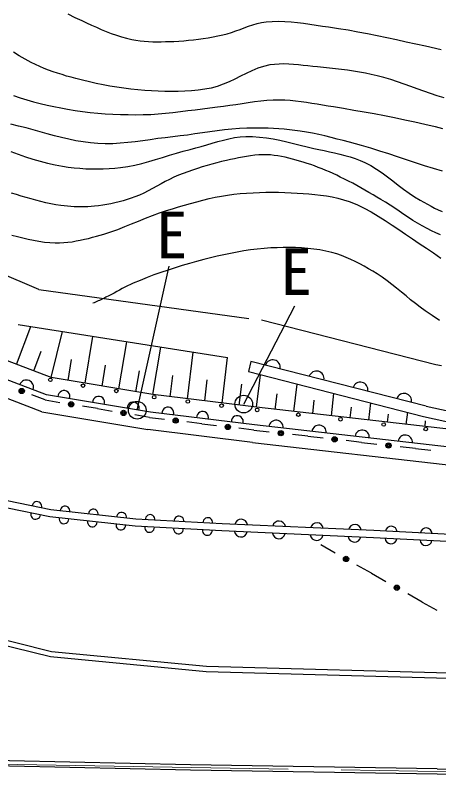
# Model space of a CAD drawing. Units: millimetres, scale not verified. Extents: x 40000 to 423008634, y 20000 to 333183309.
# Drawn here: x 397189 to 409160, y 281002 to 302952 of the extents above; entities that cross this region are included whole.
import ezdxf
from ezdxf.enums import TextEntityAlignment as Align

# ---------------------------------------------------------------- set-up
doc = ezdxf.new("R2010")
doc.units = ezdxf.units.MM
doc.header["$LTSCALE"] = 1000
doc.linetypes.add('CHAIN', pattern=[18.5, 12, -1.5, 3.5, -1.5])
doc.linetypes.add('DASHED', pattern=[7.5, 6, -1.5])
for name, color, linetype, lineweight in [('M-BGD', 7, 'Continuous', 25), ('M-BGD-EXST', 7, 'Continuous', 25), ('M-BMK', 2, 'CHAIN', 13), ('M-STR-STRC', 7, 'Continuous', 25)]:
    doc.layers.add(name, color=color, linetype=linetype, lineweight=lineweight)
doc.styles.add('ＭＳ ゴシック', font='')
doc.styles.get('ＭＳ ゴシック').set_extended_font_data('MS Gothic')

msp = doc.modelspace()

# ---------------------------------------------------------------- linework, layer by layer
at = {"layer": 'M-BGD', "linetype": 'DASHED'}
for p, q in [((397852, 295203), (391777, 297799)), ((391275, 296544), (397260, 294213)), ((397852, 295203), (404150, 294332)), ((397260, 294213), (403854, 293169))]:
    msp.add_line(p, q, dxfattribs=at)
at = {"layer": 'M-BGD'}
for p, q in [((397934, 291740), (389946, 294780)), ((397215, 293083), (397623, 294155)), ((398196, 292710), (398521, 294013)), ((399157, 292550), (399378, 293877)), ((400117, 292389), (400340, 293725)), ((401077, 292229), (401302, 293573)), ((397706, 292897), (397919, 293457)), ((402056, 292109), (402216, 293428)), ((403034, 291990), (403190, 293274)), ((398677, 292630), (398775, 293222)), ((399637, 292469), (399736, 293061)), ((403854, 293169), (403780, 292878)), ((408808, 291906), (403854, 293169)), ((400597, 292309), (400696, 292901)), ((401566, 292169), (401639, 292765)), ((402545, 292050), (402617, 292645)), ((404012, 291871), (404124, 292790)), ((403523, 291930), (403596, 292526)), ((405071, 291750), (405160, 292526)), ((398026, 292079), (397648, 292223)), ((404542, 291810), (404592, 292255)), ((406131, 291629), (406203, 292261)), ((398026, 292079), (398448, 292009)), ((405601, 291689), (405644, 292069)), ((407190, 291508), (407246, 291995)), ((397934, 291740), (400934, 291239)), ((399505, 291832), (399082, 291903)), ((399505, 291832), (399928, 291762)), ((406660, 291568), (406696, 291877)), ((408250, 291387), (408289, 291729)), ((408808, 291906), (416310, 290259)), ((400984, 291585), (400562, 291656)), ((400984, 291585), (401406, 291534)), ((407720, 291447), (407746, 291680)), ((402460, 291405), (402038, 291457)), ((402460, 291405), (402882, 291354)), ((408779, 291326), (408797, 291486)), ((403895, 290878), (400934, 291239)), ((403936, 291225), (403514, 291277)), ((403936, 291225), (404371, 291176)), ((405460, 291051), (405024, 291101)), ((403895, 290878), (415932, 289503)), ((405460, 291051), (405895, 291002)), ((406983, 290877), (406548, 290927)), ((406983, 290877), (407419, 290828)), ((408507, 290703), (408072, 290753)), ((408507, 290703), (408943, 290653)), ((398190, 288970), (395807, 289457)), ((400590, 288704), (398190, 288970)), ((403039, 288576), (400590, 288704)), ((407328, 288381), (403039, 288576)), ((415258, 287983), (407328, 288381)), ((405827, 287988), (406237, 287755)), ((407264, 287174), (406853, 287407)), ((407264, 287174), (407674, 286942)), ((408701, 286361), (408290, 286593)), ((408701, 286361), (409111, 286128))]:
    msp.add_line(p, q, dxfattribs=at)
for points in [[(398674, 302997), (398868, 302901), (399062, 302809), (399200, 302745), (399338, 302681), (399477, 302619), (399617, 302558), (399758, 302500), (399900, 302445), (400043, 302394), (400187, 302349), (400333, 302308), (400481, 302274), (400598, 302253), (400716, 302237), (400835, 302225), (400954, 302217), (401073, 302212), (401193, 302210), (401313, 302211), (401433, 302213), (401552, 302217), (401672, 302222), (401811, 302229), (401950, 302239), (402089, 302252), (402228, 302266), (402366, 302284), (402504, 302303), (402642, 302325), (402780, 302349), (402917, 302375), (403053, 302404), (403177, 302435), (403300, 302472), (403422, 302515), (403543, 302560), (403664, 302606), (403785, 302650), (403906, 302691), (404029, 302727), (404153, 302755), (404279, 302774), (404456, 302787), (404634, 302791), (404811, 302786), (404988, 302773), (405166, 302756), (405343, 302733), (405521, 302708), (405698, 302681), (405875, 302655), (406051, 302629), (406327, 302589), (406603, 302543), (406878, 302494), (407153, 302442), (407427, 302387), (407701, 302330), (407974, 302271), (408247, 302212), (408521, 302152), (408794, 302092), (409238, 301994)], [(409318, 300624), (409127, 300682), (408937, 300744), (408749, 300810), (408561, 300878), (408374, 300947), (408186, 301015), (407998, 301080), (407808, 301142), (407617, 301199), (407424, 301248), (407258, 301286), (407090, 301319), (406922, 301350), (406754, 301377), (406584, 301402), (406415, 301424), (406245, 301445), (406075, 301463), (405905, 301481), (405735, 301497), (405600, 301511), (405465, 301526), (405329, 301542), (405194, 301557), (405058, 301569), (404923, 301578), (404788, 301582), (404653, 301580), (404519, 301571), (404385, 301553), (404212, 301514), (404044, 301459), (403879, 301392), (403717, 301316), (403555, 301235), (403394, 301154), (403232, 301076), (403068, 301006), (402900, 300946), (402729, 300901), (402544, 300867), (402357, 300841), (402170, 300823), (401981, 300811), (401792, 300805), (401603, 300804), (401413, 300807), (401224, 300814), (401035, 300824), (400847, 300836), (400649, 300852), (400452, 300872), (400255, 300896), (400059, 300925), (399863, 300957), (399668, 300993), (399473, 301033), (399279, 301076), (399086, 301121), (398894, 301170), (398765, 301205), (398635, 301241), (398506, 301280), (398378, 301320), (398251, 301363), (398124, 301408), (397999, 301457), (397875, 301508), (397753, 301563), (397633, 301622), (397461, 301714), (397292, 301813), (397128, 301917)], [(397131, 300692), (397317, 300625), (397505, 300565), (397695, 300511), (397887, 300461), (398081, 300416), (398275, 300375), (398469, 300337), (398663, 300301), (398875, 300266), (399088, 300236), (399301, 300211), (399516, 300190), (399730, 300174), (399945, 300161), (400160, 300153), (400375, 300148), (400590, 300147), (400805, 300148), (401016, 300155), (401226, 300168), (401436, 300186), (401646, 300209), (401855, 300234), (402065, 300261), (402274, 300289), (402483, 300316), (402693, 300343), (402902, 300367), (403078, 300389), (403253, 300413), (403428, 300439), (403602, 300466), (403777, 300493), (403952, 300517), (404128, 300538), (404303, 300554), (404479, 300564), (404655, 300567), (404809, 300564), (404963, 300554), (405117, 300540), (405270, 300522), (405423, 300501), (405576, 300477), (405729, 300452), (405882, 300426), (406034, 300400), (406187, 300375), (406476, 300328), (406765, 300279), (407054, 300229), (407342, 300177), (407630, 300122), (407918, 300065), (408205, 300006), (408491, 299943), (408777, 299878), (409062, 299809), (409271, 299754)], [(409278, 298545), (409022, 298622), (408767, 298702), (408513, 298785), (408259, 298870), (408005, 298955), (407751, 299039), (407497, 299120), (407241, 299198), (406984, 299272), (406811, 299319), (406639, 299366), (406466, 299413), (406293, 299459), (406120, 299503), (405946, 299545), (405772, 299584), (405597, 299620), (405421, 299652), (405245, 299680), (405095, 299701), (404945, 299719), (404794, 299734), (404644, 299746), (404493, 299756), (404341, 299763), (404190, 299768), (404039, 299770), (403888, 299770), (403737, 299766), (403526, 299756), (403316, 299740), (403106, 299718), (402896, 299692), (402687, 299663), (402477, 299633), (402268, 299602), (402059, 299572), (401849, 299545), (401639, 299521), (401427, 299497), (401215, 299469), (401003, 299439), (400791, 299409), (400578, 299381), (400366, 299357), (400154, 299337), (399941, 299325), (399729, 299322), (399516, 299329), (399309, 299347), (399104, 299375), (398899, 299410), (398696, 299453), (398493, 299500), (398291, 299552), (398089, 299606), (397888, 299662), (397687, 299717), (397486, 299771), (397270, 299826), (397052, 299879)], [(397054, 299104), (397260, 299029), (397467, 298958), (397675, 298892), (397884, 298831), (398095, 298776), (398308, 298728), (398522, 298689), (398684, 298664), (398848, 298645), (399012, 298630), (399176, 298619), (399341, 298614), (399506, 298612), (399671, 298616), (399836, 298624), (400000, 298636), (400163, 298653), (400365, 298682), (400564, 298721), (400762, 298768), (400959, 298821), (401155, 298878), (401350, 298938), (401545, 298999), (401741, 299058), (401937, 299114), (402135, 299166), (402291, 299207), (402447, 299251), (402602, 299298), (402758, 299345), (402914, 299390), (403071, 299431), (403228, 299468), (403386, 299498), (403545, 299518), (403705, 299529), (403900, 299528), (404095, 299515), (404288, 299492), (404481, 299460), (404674, 299422), (404866, 299380), (405058, 299334), (405249, 299287), (405441, 299240), (405631, 299195), (405778, 299163), (405926, 299131), (406074, 299100), (406221, 299067), (406368, 299032), (406514, 298994), (406659, 298952), (406801, 298905), (406942, 298852), (407079, 298793), (407247, 298707), (407409, 298609), (407566, 298503), (407719, 298391), (407870, 298275), (408021, 298158), (408172, 298042), (408326, 297930), (408483, 297823), (408645, 297725), (408746, 297669), (408847, 297614), (408949, 297559), (409052, 297507), (409156, 297456), (409261, 297408)], [(409216, 296753), (409089, 296808), (408964, 296866), (408839, 296927), (408703, 296999), (408570, 297076), (408439, 297157), (408309, 297241), (408180, 297327), (408052, 297414), (407924, 297501), (407795, 297586), (407665, 297670), (407533, 297750), (407420, 297817), (407307, 297883), (407193, 297950), (407079, 298015), (406964, 298080), (406849, 298144), (406734, 298207), (406617, 298268), (406500, 298327), (406382, 298384), (406279, 298432), (406176, 298480), (406073, 298526), (405969, 298571), (405864, 298614), (405759, 298656), (405653, 298697), (405547, 298735), (405439, 298771), (405331, 298805), (405231, 298834), (405129, 298864), (405028, 298892), (404925, 298918), (404823, 298942), (404720, 298964), (404616, 298982), (404512, 298996), (404408, 299007), (404303, 299012), (404188, 299013), (404073, 299008), (403958, 298999), (403843, 298985), (403728, 298968), (403614, 298948), (403500, 298926), (403387, 298902), (403273, 298877), (403161, 298852), (403022, 298820), (402884, 298785), (402746, 298749), (402609, 298710), (402472, 298669), (402336, 298626), (402201, 298580), (402067, 298533), (401933, 298483), (401801, 298432), (401674, 298377), (401551, 298318), (401428, 298254), (401307, 298188), (401187, 298121), (401066, 298055), (400945, 297990), (400822, 297929), (400697, 297873), (400569, 297823), (400458, 297784), (400346, 297748), (400233, 297715), (400119, 297684), (400004, 297655), (399889, 297630), (399774, 297607), (399657, 297587), (399541, 297570), (399424, 297557), (399329, 297548), (399234, 297542), (399138, 297539), (399043, 297538), (398947, 297539), (398852, 297542), (398756, 297548), (398661, 297556), (398566, 297566), (398471, 297577), (398329, 297599), (398188, 297625), (398047, 297655), (397907, 297689), (397767, 297725), (397628, 297764), (397490, 297803), (397351, 297844), (397213, 297885), (397075, 297926)], [(397089, 296743), (397241, 296704), (397393, 296665), (397545, 296629), (397698, 296596), (397852, 296567), (398006, 296544), (398160, 296529), (398316, 296521), (398434, 296522), (398552, 296529), (398670, 296540), (398788, 296555), (398905, 296575), (399022, 296597), (399139, 296622), (399255, 296649), (399370, 296678), (399485, 296708), (399687, 296765), (399887, 296831), (400085, 296903), (400281, 296980), (400476, 297059), (400671, 297139), (400867, 297218), (401063, 297295), (401261, 297367), (401461, 297433), (401632, 297485), (401803, 297538), (401974, 297589), (402146, 297639), (402319, 297686), (402492, 297731), (402666, 297773), (402840, 297810), (403016, 297843), (403192, 297871), (403371, 297895), (403550, 297914), (403730, 297930), (403911, 297941), (404091, 297949), (404272, 297954), (404453, 297955), (404634, 297952), (404814, 297947), (404995, 297938), (405160, 297928), (405327, 297918), (405493, 297906), (405659, 297891), (405825, 297872), (405989, 297849), (406153, 297820), (406315, 297784), (406474, 297741), (406631, 297690), (406846, 297605), (407054, 297507), (407257, 297398), (407456, 297280), (407652, 297155), (407846, 297026), (408038, 296895), (408231, 296763), (408424, 296633), (408618, 296508), (408823, 296374), (409024, 296235), (409223, 296092)], [(411428, 291024), (404012, 291871), (401077, 292229), (398196, 292710), (390345, 295698), (386972, 297355)], [(409189, 294326), (408986, 294462), (408784, 294599), (408644, 294698), (408507, 294802), (408373, 294909), (408241, 295019), (408109, 295129), (407976, 295239), (407842, 295347), (407706, 295451), (407567, 295550), (407423, 295643), (407301, 295717), (407179, 295789), (407055, 295859), (406930, 295928), (406803, 295993), (406675, 296054), (406545, 296111), (406413, 296162), (406280, 296208), (406144, 296248), (405976, 296288), (405805, 296321), (405634, 296346), (405461, 296365), (405287, 296379), (405113, 296387), (404939, 296390), (404764, 296389), (404590, 296385), (404417, 296378), (404225, 296366), (404033, 296347), (403841, 296324), (403651, 296295), (403460, 296262), (403271, 296225), (403082, 296185), (402893, 296142), (402705, 296097), (402518, 296051), (402314, 295997), (402111, 295941), (401908, 295881), (401707, 295819), (401506, 295753), (401306, 295684), (401108, 295613), (400911, 295538), (400714, 295460), (400520, 295379), (400440, 295344), (400362, 295307), (400285, 295267), (400209, 295227), (400132, 295185), (400056, 295143), (399980, 295101), (399904, 295060), (399827, 295020), (399750, 294981), (399713, 294963), (399676, 294946), (399639, 294929), (399602, 294912), (399565, 294895), (399527, 294878), (399490, 294862), (399453, 294845), (399415, 294829), (399378, 294813)], [(415982, 290001), (403953, 291374), (401006, 291734), (398065, 292225), (390145, 295239)], [(403780, 292878), (408739, 291614), (415985, 290023), (415982, 290001)], [(415248, 287783), (407319, 288181), (403029, 288376), (400573, 288505), (398159, 288772), (395758, 289263), (393398, 289969), (392262, 290374)]]:
    msp.add_lwpolyline(points, dxfattribs=at)
at = {"layer": 'M-BGD', "linetype": 'DASHED'}
msp.add_lwpolyline([(416567, 291431), (409085, 293074), (404150, 294332)], dxfattribs=at)
at = {"layer": 'M-BGD'}
for centre, radius in [((398176, 292646), 50), ((397364, 292331), 75), ((399098, 292482), 50), ((400044, 292332), 50), ((397364, 292331), 49.5), ((397364, 292331), 24.5), ((401115, 292157), 50), ((398765, 291956), 75), ((398765, 291956), 49.5), ((398765, 291956), 24.5), ((402066, 292035), 50), ((403021, 291918), 50), ((400245, 291709), 75), ((400245, 291709), 49.5), ((400245, 291709), 24.5), ((404027, 291796), 50), ((401722, 291495), 75), ((401722, 291495), 49.5), ((401722, 291495), 24.5), ((405196, 291660), 50), ((406387, 291532), 50), ((403198, 291315), 75), ((403198, 291315), 49.5), ((403198, 291315), 24.5), ((407609, 291382), 50), ((408800, 291254), 50), ((404698, 291138), 75), ((404698, 291138), 49.5), ((404698, 291138), 24.5), ((406221, 290964), 75), ((406221, 290964), 49.5), ((406221, 290964), 24.5), ((407745, 290790), 75), ((407745, 290790), 49.5), ((407745, 290790), 24.5), ((406545, 287581), 75), ((406545, 287581), 49.5), ((406545, 287581), 24.5), ((407982, 286767), 75), ((407982, 286767), 49.5), ((407982, 286767), 24.5)]:
    msp.add_circle(centre, radius, dxfattribs=at)
for centre, radius, start, end in [((404470, 292998), 214, 349.3199, 162.0927), ((405708, 292682), 214, 349.3183, 162.093), ((397499, 292439), 202, 339.6652, 158.6628), ((406947, 292367), 214, 349.3183, 162.093), ((398560, 292174), 169, 339.7843, 181.2571), ((399541, 292010), 169, 339.7855, 181.2567), ((408185, 292051), 214, 349.3197, 162.0917), ((400521, 291847), 169, 339.7848, 181.2582), ((401501, 291706), 168, 342.0751, 184.01), ((402483, 291586), 168, 342.0757, 184.011), ((403466, 291466), 168, 342.0751, 184.01), ((404562, 291300), 204, 354.7572, 172.2139), ((405781, 291161), 204, 354.7559, 172.2146), ((407000, 291022), 204, 354.7565, 172.2146), ((408219, 290882), 204, 354.7556, 172.2143), ((397796, 289065), 136, 342.4638, 174.4174), ((397756, 288841), 137, 162.8862, 353.9969), ((398592, 288941), 135, 347.2877, 180.0823), ((399391, 288852), 135, 347.2886, 180.0813), ((400191, 288764), 135, 347.2892, 180.0826), ((398560, 288713), 136, 167.6404, 359.7305), ((399364, 288624), 136, 167.6397, 359.7293), ((400998, 288696), 137, 351.5005, 182.4867), ((401815, 288653), 137, 351.5003, 182.4857), ((402631, 288610), 137, 351.5003, 182.4857), ((403574, 288520), 182, 7.4464, 167.3554), ((404646, 288471), 182, 7.4461, 167.3543), ((400169, 288535), 136, 167.6395, 359.7325), ((400982, 288471), 137, 171.6497, 2.3359), ((401801, 288428), 137, 171.6495, 2.335), ((405718, 288422), 182, 7.448, 167.3538), ((406791, 288374), 182, 7.4471, 167.3538), ((407823, 288340), 166, 2.7168, 171.5373), ((408814, 288290), 166, 2.717, 171.538), ((402619, 288385), 137, 171.6502, 2.3353), ((403567, 288383), 182, 187.4495, 347.3515), ((404639, 288335), 182, 187.4495, 347.351), ((405712, 288286), 182, 187.4511, 347.3499), ((406784, 288237), 182, 187.4488, 347.3531), ((407815, 288173), 166, 182.7133, 351.5416), ((408806, 288123), 166, 182.716, 351.539)]:
    msp.add_arc(centre, radius, start, end, dxfattribs=at)
at = {"layer": 'M-BGD-EXST'}
for p, q in [((400633, 291785), (401539, 295864)), ((403647, 291960), (405093, 294738))]:
    msp.add_line(p, q, dxfattribs=at)
for centre in [(403647, 291960), (400633, 291785)]:
    msp.add_circle(centre, 250, dxfattribs=at)
at = {"layer": 'M-BMK'}
msp.add_line((441905, 281002), (377631, 282103), dxfattribs=at)
at = {"layer": 'M-STR-STRC'}
for p, q in [((409127, 281646), (416483, 281508)), ((416480, 281358), (409125, 281496))]:
    msp.add_line(p, q, dxfattribs=at)
for points in [[(380848, 302932), (381147, 299780), (381556, 297717), (382276, 295650), (383300, 293896), (384490, 292387), (386365, 290545), (388489, 288862), (390660, 287557), (392828, 286491), (396098, 285332), (398183, 284817), (402583, 284398), (410128, 284189)], [(380997, 302946), (381296, 299802), (381701, 297756), (382413, 295713), (383425, 293981), (384602, 292488), (386464, 290657), (388574, 288986), (390732, 287689), (392886, 286629), (396141, 285476), (398209, 284966), (402592, 284548), (410133, 284339)], [(409127, 281646), (402144, 281758), (397022, 281866), (394880, 281888), (386165, 282072), (385261, 282099), (380135, 282190), (375798, 282287), (369814, 282389), (365655, 282451), (361959, 282507), (358139, 282593), (351563, 282725), (344557, 282867)], [(409125, 281496), (402141, 281608), (397020, 281716), (394878, 281738), (386161, 281922), (385257, 281949), (380132, 282040), (375795, 282137), (369811, 282239), (365653, 282301), (361956, 282357), (358136, 282443), (351560, 282575), (344554, 282717)]]:
    msp.add_lwpolyline(points, dxfattribs=at)

# ---------------------------------------------------------------- texts
at = {"layer": 'M-BGD-EXST', "style": 'ＭＳ ゴシック'}
for p in [(401610, 295688), (405132, 294655)]:
    msp.add_text('E', height=1320, dxfattribs=at).set_placement(p, align=Align.BOTTOM_CENTER)

doc.saveas('drawing.dxf')
